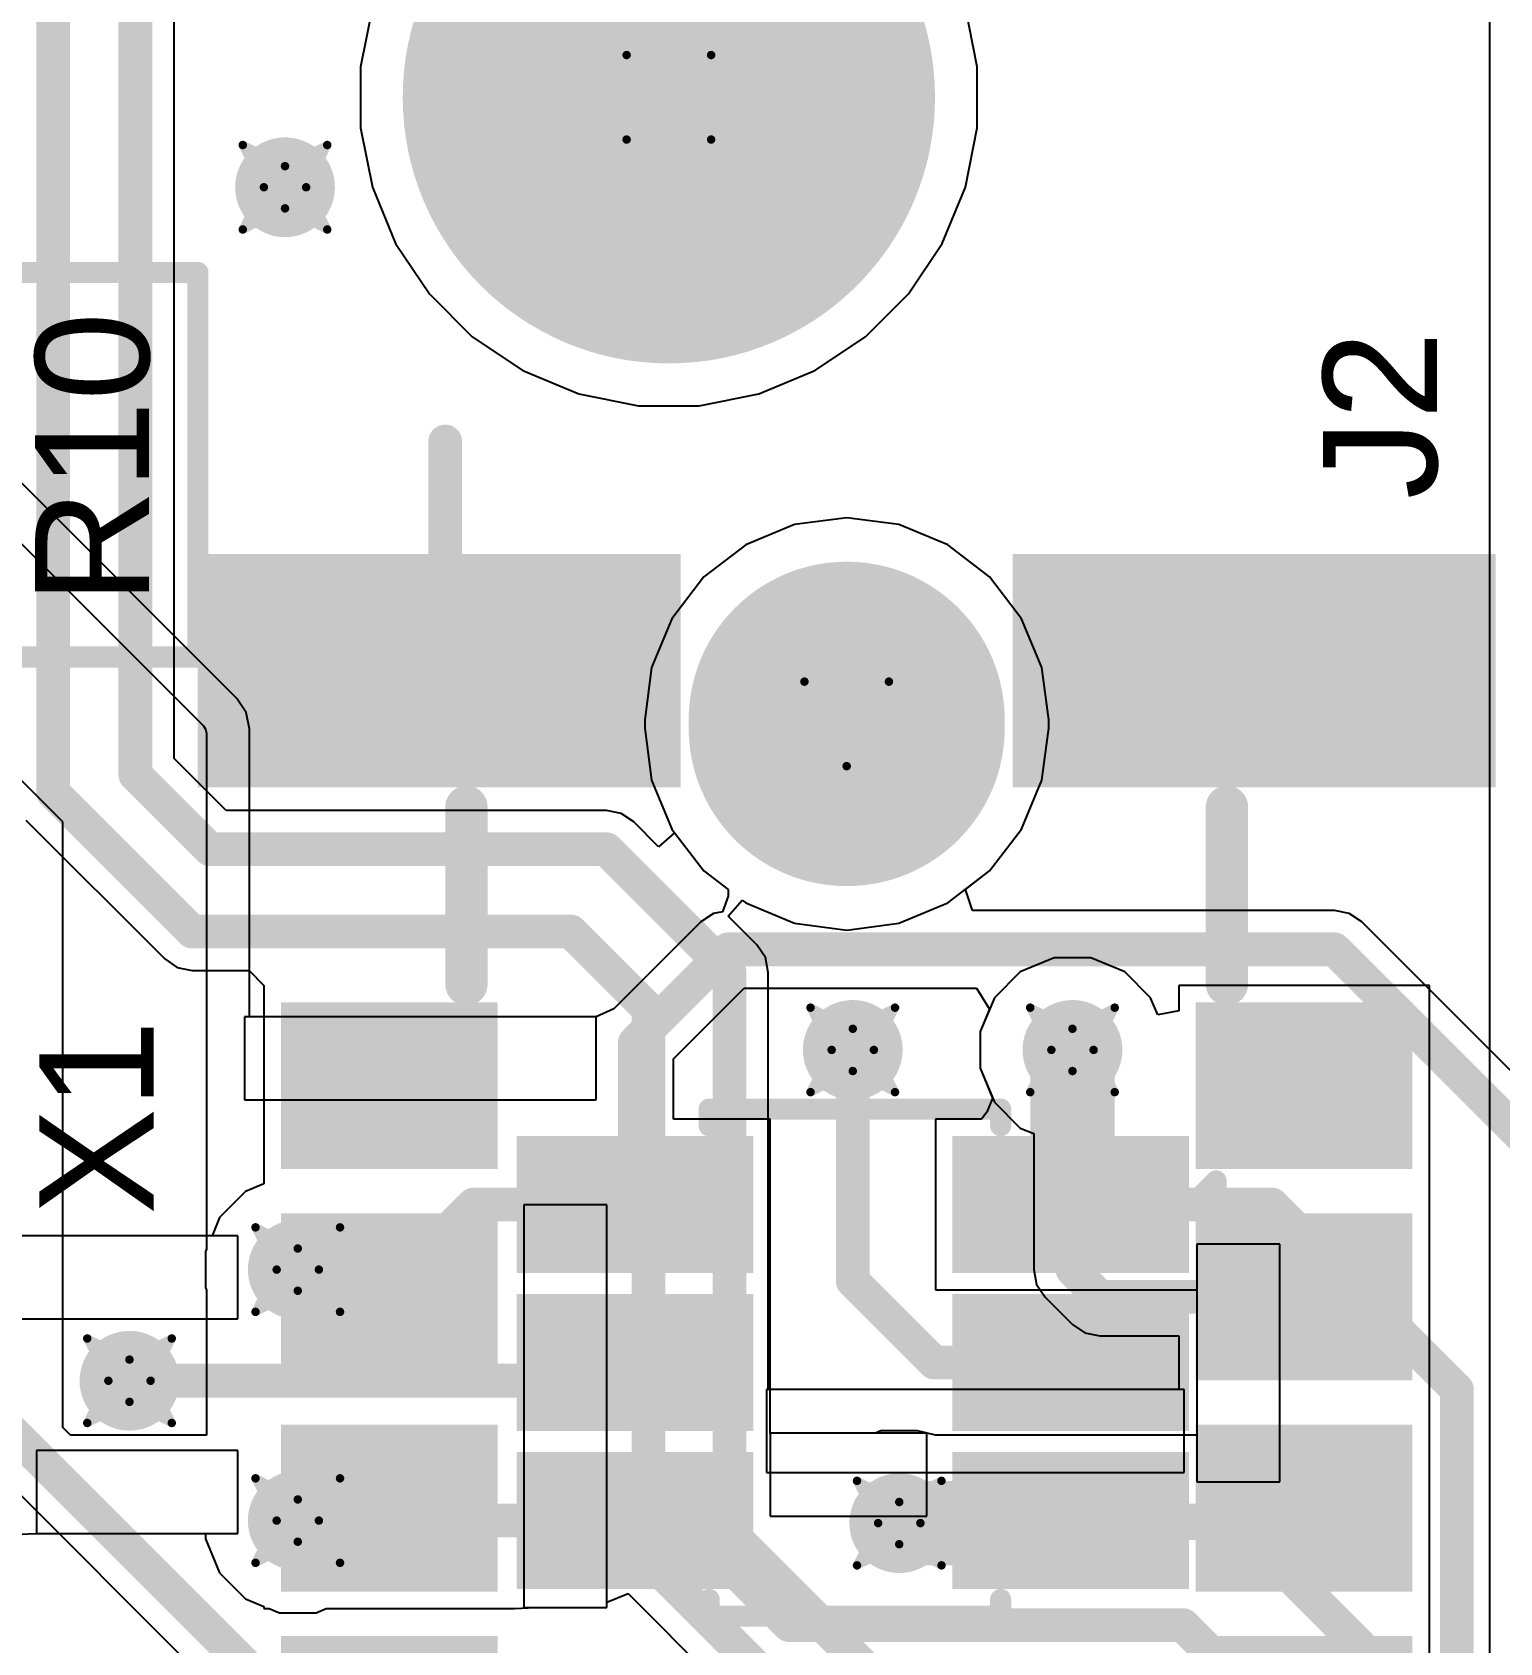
# Model space of a CAD drawing. Header units: inches. Extents: x -6 to 328, y -12 to 81.
# Drawn here: x 27.17 to 36, y 21.71 to 31.39 of the extents above; entities that cross this region are included whole.
import ezdxf

# ---------------------------------------------------------------- set-up
doc = ezdxf.new("R2010")
doc.units = ezdxf.units.IN
for name, color, linetype in [('Bottom Layer', 5, 'Continuous'), ('Bottom Overlay', 54, 'Continuous'), ('Bottom Paste', 16, 'Continuous'), ('Bottom Solder', 6, 'Continuous'), ('Drill Drawing', 1, 'Continuous'), ('Pad Holes', 156, 'Continuous'), ('Top Layer', 1, 'Continuous'), ('Top Overlay', 2, 'Continuous'), ('Top Paste', 8, 'Continuous'), ('Top Solder', 216, 'Continuous'), ('Via Holes', 16, 'Continuous')]:
    doc.layers.add(name, color=color, linetype=linetype)
doc.styles.add('Arial', font='', dxfattribs={"height": 0.2})
doc.styles.get('Arial').set_extended_font_data('Arial')

# ---------------------------------------------------------------- blocks, each defined once
blk = doc.blocks.new('M55_6013242R_44')
at = {"layer": 'Bottom Solder'}
h = blk.add_hatch(color=6, dxfattribs=at)
edge = h.paths.add_edge_path()
edge.add_arc((11.7, 0), 0.1016, 0, 360)
at = {"layer": 'Pad Holes'}
h = blk.add_hatch(color=7, dxfattribs=at)
edge = h.paths.add_edge_path()
edge.add_arc((11.675, 0), 0.95, 90, 270)
edge.add_line((11.675, -0.95), (11.725, -0.95))
edge.add_arc((11.725, 0), 0.95, 270, 450)
edge.add_line((11.725, 0.95), (11.675, 0.95))
at = {"layer": 'Top Layer'}
for points in [[(12.62, 1.1), (11.42, 1.1), (11.42, 3.8), (12.62, 3.8)], [(6.585, 3.3), (7.385, 3.3), (7.385, 2.2), (6.585, 2.2)], [(7.855, 3.3), (8.655, 3.3), (8.655, 2.2), (7.855, 2.2)], [(9.125, 3.3), (9.925, 3.3), (9.925, 2.2), (9.125, 2.2)], [(12.62, -3.8), (11.42, -3.8), (11.42, -1.1), (12.62, -1.1)], [(6.585, -2.2), (7.385, -2.2), (7.385, -3.3), (6.585, -3.3)], [(7.855, -2.2), (8.655, -2.2), (8.655, -3.3), (7.855, -3.3)], [(9.125, -2.2), (9.925, -2.2), (9.925, -3.3), (9.125, -3.3)]]:
    blk.add_hatch(color=1, dxfattribs=at).paths.add_polyline_path(points)
at = {"layer": 'Top Paste'}
for points in [[(12.62, 1.1), (11.42, 1.1), (11.42, 3.8), (12.62, 3.8)], [(6.585, 3.3), (7.385, 3.3), (7.385, 2.2), (6.585, 2.2)], [(7.855, 3.3), (8.655, 3.3), (8.655, 2.2), (7.855, 2.2)], [(9.125, 3.3), (9.925, 3.3), (9.925, 2.2), (9.125, 2.2)], [(12.62, -3.8), (11.42, -3.8), (11.42, -1.1), (12.62, -1.1)], [(6.585, -2.2), (7.385, -2.2), (7.385, -3.3), (6.585, -3.3)], [(7.855, -2.2), (8.655, -2.2), (8.655, -3.3), (7.855, -3.3)], [(9.125, -2.2), (9.925, -2.2), (9.925, -3.3), (9.125, -3.3)]]:
    blk.add_hatch(color=8, dxfattribs=at).paths.add_polyline_path(points)
at = {"layer": 'Top Solder'}
for points in [[(12.7216, 0.9984), (11.3184, 0.9984), (11.3184, 3.9016), (12.7216, 3.9016)], [(5.2134, 3.4016), (6.2166, 3.4016), (6.2166, 2.0984), (5.2134, 2.0984)], [(6.4834, 3.4016), (7.4866, 3.4016), (7.4866, 2.0984), (6.4834, 2.0984)], [(7.7534, 3.4016), (8.7566, 3.4016), (8.7566, 2.0984), (7.7534, 2.0984)], [(9.0234, 3.4016), (10.0266, 3.4016), (10.0266, 2.0984), (9.0234, 2.0984)], [(12.7216, -3.9016), (11.3184, -3.9016), (11.3184, -0.9984), (12.7216, -0.9984)], [(5.2134, -2.0984), (6.2166, -2.0984), (6.2166, -3.4016), (5.2134, -3.4016)], [(6.4834, -2.0984), (7.4866, -2.0984), (7.4866, -3.4016), (6.4834, -3.4016)], [(7.7534, -2.0984), (8.7566, -2.0984), (8.7566, -3.4016), (7.7534, -3.4016)], [(9.0234, -2.0984), (10.0266, -2.0984), (10.0266, -3.4016), (9.0234, -3.4016)]]:
    blk.add_hatch(color=216, dxfattribs=at).paths.add_polyline_path(points)
h = blk.add_hatch(color=216, dxfattribs=at)
edge = h.paths.add_edge_path()
edge.add_arc((11.7, 0), 0.1016, 0, 360)
at = {"layer": 'Top Overlay', "const_width": 0.254}
for points in [[(10.1346, 2.286), (11.2014, 2.286)], [(10.1346, -2.286), (11.2014, -2.286)]]:
    blk.add_lwpolyline(points, dxfattribs=at)
at = {"layer": 'Top Overlay', "const_width": 0.127}
for points in [[(10.0711, 2.286, 1), (10.1981, 2.286, 1)], [(11.1379, 2.286, 1), (11.2649, 2.286, 1)], [(10.0711, -2.286, 1), (10.1981, -2.286, 1)], [(11.1379, -2.286, 1), (11.2649, -2.286, 1)]]:
    blk.add_lwpolyline(points, format="xyb", close=True, dxfattribs=at)
blk = doc.blocks.new('SOT_23_6_B_46')
at = {"layer": 'Bottom Layer'}
for points in [[(-1.92, 1.26), (-0.7, 1.26), (-0.7, 0.64), (-1.92, 0.64)], [(0.7, 1.26), (1.92, 1.26), (1.92, 0.64), (0.7, 0.64)], [(-1.92, 0.31), (-0.7, 0.31), (-0.7, -0.31), (-1.92, -0.31)], [(0.7, 0.31), (1.92, 0.31), (1.92, -0.31), (0.7, -0.31)], [(-1.92, -0.64), (-0.7, -0.64), (-0.7, -1.26), (-1.92, -1.26)], [(0.7, -0.64), (1.92, -0.64), (1.92, -1.26), (0.7, -1.26)]]:
    blk.add_hatch(color=5, dxfattribs=at).paths.add_polyline_path(points)
at = {"layer": 'Bottom Paste'}
for points in [[(-1.92, 1.26), (-0.7, 1.26), (-0.7, 0.64), (-1.92, 0.64)], [(0.7, 1.26), (1.92, 1.26), (1.92, 0.64), (0.7, 0.64)], [(-1.92, 0.31), (-0.7, 0.31), (-0.7, -0.31), (-1.92, -0.31)], [(0.7, 0.31), (1.92, 0.31), (1.92, -0.31), (0.7, -0.31)], [(-1.92, -0.64), (-0.7, -0.64), (-0.7, -1.26), (-1.92, -1.26)], [(0.7, -0.64), (1.92, -0.64), (1.92, -1.26), (0.7, -1.26)]]:
    blk.add_hatch(color=16, dxfattribs=at).paths.add_polyline_path(points)
at = {"layer": 'Bottom Solder'}
for points in [[(-2.0216, 1.3616), (-0.5984, 1.3616), (-0.5984, 0.5384), (-2.0216, 0.5384)], [(0.5984, 1.3616), (2.0216, 1.3616), (2.0216, 0.5384), (0.5984, 0.5384)], [(-2.0216, 0.4116), (-0.5984, 0.4116), (-0.5984, -0.4116), (-2.0216, -0.4116)], [(0.5984, 0.4116), (2.0216, 0.4116), (2.0216, -0.4116), (0.5984, -0.4116)], [(-2.0216, -0.5384), (-0.5984, -0.5384), (-0.5984, -1.3616), (-2.0216, -1.3616)], [(0.5984, -0.5384), (2.0216, -0.5384), (2.0216, -1.3616), (0.5984, -1.3616)]]:
    blk.add_hatch(color=6, dxfattribs=at).paths.add_polyline_path(points)
at = {"layer": 'Bottom Overlay', "const_width": 0.127}
for points in [[(0.8636, 1.524), (-0.889, 1.524)], [(-0.889, 1.524), (-0.889, 1.424)], [(0.8636, 1.524), (0.8636, 1.424)], [(-2.0574, -0.9652), (-2.1844, -0.8382)], [(-2.1844, -0.8382), (-2.1844, -1.0922)], [(-2.0574, -0.9652), (-2.1844, -1.0922)], [(-0.889, -1.424), (-0.889, -1.524)], [(0.8636, -1.424), (0.8636, -1.524)], [(0.8636, -1.524), (-0.889, -1.524)]]:
    blk.add_lwpolyline(points, dxfattribs=at)
at = {"layer": 'Bottom Overlay', "const_width": 0.0635}
for points in [[(-0.9207, 1.524, 1), (-0.8572, 1.524, 1)], [(-0.9207, 1.524, 1), (-0.8572, 1.524, 1)], [(0.8318, 1.524, 1), (0.8953, 1.524, 1)], [(0.8318, 1.524, 1), (0.8953, 1.524, 1)], [(-0.9207, 1.424, 1), (-0.8572, 1.424, 1)], [(0.8318, 1.424, 1), (0.8953, 1.424, 1)], [(-2.2161, -0.8382, 1), (-2.1526, -0.8382, 1)], [(-2.2161, -0.8382, 1), (-2.1526, -0.8382, 1)], [(-2.0892, -0.9652, 1), (-2.0257, -0.9652, 1)], [(-2.0892, -0.9652, 1), (-2.0257, -0.9652, 1)], [(-2.2161, -1.0922, 1), (-2.1526, -1.0922, 1)], [(-2.2161, -1.0922, 1), (-2.1526, -1.0922, 1)], [(-0.9207, -1.424, 1), (-0.8572, -1.424, 1)], [(0.8318, -1.424, 1), (0.8953, -1.424, 1)], [(-0.9207, -1.524, 1), (-0.8572, -1.524, 1)], [(-0.9207, -1.524, 1), (-0.8572, -1.524, 1)], [(0.8318, -1.524, 1), (0.8953, -1.524, 1)], [(0.8318, -1.524, 1), (0.8953, -1.524, 1)]]:
    blk.add_lwpolyline(points, format="xyb", close=True, dxfattribs=at)

msp = doc.modelspace()

# ---------------------------------------------------------------- hatches: boundary and pattern name
at = {"layer": 'Bottom Layer'}
h = msp.add_hatch(color=5, dxfattribs=at)
edge = h.paths.add_edge_path()
edge.add_arc((28.6923, 30.4592), 0.3, 0, 360)
h = msp.add_hatch(color=5, dxfattribs=at)
edge = h.paths.add_edge_path()
edge.add_arc((32.1056, 25.273), 0.3, 0, 360)
h = msp.add_hatch(color=5, dxfattribs=at)
edge = h.paths.add_edge_path()
edge.add_arc((33.4264, 25.273), 0.3, 0, 360)
h = msp.add_hatch(color=5, dxfattribs=at)
edge = h.paths.add_edge_path()
edge.add_arc((28.769, 23.9522), 0.3, 0, 360)
h = msp.add_hatch(color=5, dxfattribs=at)
edge = h.paths.add_edge_path()
edge.add_arc((27.7572, 23.2842), 0.3, 0, 360)
h = msp.add_hatch(color=5, dxfattribs=at)
edge = h.paths.add_edge_path()
edge.add_arc((28.769, 22.4434), 0.3, 0, 360)
h = msp.add_hatch(color=5, dxfattribs=at)
edge = h.paths.add_edge_path()
edge.add_arc((32.385, 22.4282), 0.3, 0, 360)
at = {"layer": 'Bottom Solder'}
h = msp.add_hatch(color=6, dxfattribs=at)
edge = h.paths.add_edge_path()
edge.add_arc((31, 31), 0.1016, 0, 360)
at = {"layer": 'Pad Holes'}
h = msp.add_hatch(color=7, dxfattribs=at)
edge = h.paths.add_edge_path()
edge.add_arc((31, 31), 1.6, 0, 360)
at = {"layer": 'Top Layer'}
h = msp.add_hatch(color=1, dxfattribs=at)
edge = h.paths.add_edge_path()
edge.add_arc((28.6923, 30.4592), 0.3, 0, 360)
h = msp.add_hatch(color=1, dxfattribs=at)
edge = h.paths.add_edge_path()
edge.add_arc((32.1056, 25.273), 0.3, 0, 360)
h = msp.add_hatch(color=1, dxfattribs=at)
edge = h.paths.add_edge_path()
edge.add_arc((33.4264, 25.273), 0.3, 0, 360)
h = msp.add_hatch(color=1, dxfattribs=at)
edge = h.paths.add_edge_path()
edge.add_arc((28.769, 23.9522), 0.3, 0, 360)
h = msp.add_hatch(color=1, dxfattribs=at)
edge = h.paths.add_edge_path()
edge.add_arc((27.7572, 23.2842), 0.3, 0, 360)
h = msp.add_hatch(color=1, dxfattribs=at)
edge = h.paths.add_edge_path()
edge.add_arc((28.769, 22.4434), 0.3, 0, 360)
h = msp.add_hatch(color=1, dxfattribs=at)
edge = h.paths.add_edge_path()
edge.add_arc((32.385, 22.4282), 0.3, 0, 360)
at = {"layer": 'Top Solder'}
h = msp.add_hatch(color=216, dxfattribs=at)
edge = h.paths.add_edge_path()
edge.add_arc((31, 31), 0.1016, 0, 360)
at = {"layer": 'Via Holes'}
h = msp.add_hatch(color=7, dxfattribs=at)
edge = h.paths.add_edge_path()
edge.add_arc((28.6923, 30.4592), 0.15, 0, 360)
h = msp.add_hatch(color=7, dxfattribs=at)
edge = h.paths.add_edge_path()
edge.add_arc((32.1056, 25.273), 0.15, 0, 360)
h = msp.add_hatch(color=7, dxfattribs=at)
edge = h.paths.add_edge_path()
edge.add_arc((33.4264, 25.273), 0.15, 0, 360)
h = msp.add_hatch(color=7, dxfattribs=at)
edge = h.paths.add_edge_path()
edge.add_arc((28.769, 23.9522), 0.15, 0, 360)
h = msp.add_hatch(color=7, dxfattribs=at)
edge = h.paths.add_edge_path()
edge.add_arc((27.7572, 23.2842), 0.15, 0, 360)
h = msp.add_hatch(color=7, dxfattribs=at)
edge = h.paths.add_edge_path()
edge.add_arc((28.769, 22.4434), 0.15, 0, 360)
h = msp.add_hatch(color=7, dxfattribs=at)
edge = h.paths.add_edge_path()
edge.add_arc((32.385, 22.4282), 0.15, 0, 360)

# ---------------------------------------------------------------- linework, layer by layer
at = {"layer": 'Bottom Layer'}
for p, q in [((27.3558, 26.6446), (22.363, 31.6374)), ((29.2172, 31.5408), (29.146, 31.1826)), ((32.854, 31.1826), (32.7828, 31.5408)), ((28.4025, 27.3865), (24.425, 31.3641)), ((24.2418, 31.181), (28.2014, 27.2214)), ((29.146, 31.1826), (29.146, 30.8174)), ((32.854, 30.8174), (32.854, 31.1826)), ((29.146, 30.8174), (29.2172, 30.4592)), ((32.7828, 30.4592), (32.854, 30.8174)), ((29.2172, 30.4592), (29.357, 30.1218)), ((32.643, 30.1218), (32.7828, 30.4592)), ((29.357, 30.1218), (29.5599, 29.8181)), ((32.4401, 29.8181), (32.643, 30.1218)), ((29.5599, 29.8181), (29.8181, 29.5599)), ((32.1819, 29.5599), (32.4401, 29.8181)), ((29.8181, 29.5599), (30.1218, 29.357)), ((31.8782, 29.357), (32.1819, 29.5599)), ((30.1218, 29.357), (30.4592, 29.2172)), ((31.5408, 29.2172), (31.8782, 29.357)), ((30.4592, 29.2172), (30.8174, 29.146)), ((30.8174, 29.146), (31.1826, 29.146)), ((31.1826, 29.146), (31.5408, 29.2172)), ((32.069, 28.4724), (31.7547, 28.431)), ((32.3833, 28.431), (32.069, 28.4724)), ((31.7547, 28.431), (31.4618, 28.3097)), ((32.6762, 28.3097), (32.3833, 28.431)), ((31.4618, 28.3097), (31.2103, 28.1167)), ((32.9277, 28.1167), (32.6762, 28.3097)), ((31.2103, 28.1167), (31.0173, 27.8652)), ((33.1207, 27.8652), (32.9277, 28.1167)), ((31.0173, 27.8652), (30.896, 27.5723)), ((33.242, 27.5723), (33.1207, 27.8652)), ((30.896, 27.5723), (30.8546, 27.258)), ((33.2834, 27.258), (33.242, 27.5723)), ((28.4587, 27.3025), (28.4025, 27.3865)), ((28.2014, 27.2214), (28.2147, 27.2015)), ((28.4784, 27.2034), (28.4587, 27.3025)), ((30.8546, 27.258), (30.8546, 27.208)), ((30.8546, 27.208), (30.896, 26.8937)), ((33.242, 26.8937), (33.2834, 27.208)), ((33.2834, 27.208), (33.2834, 27.258)), ((28.2147, 27.2015), (28.2194, 27.1779)), ((28.2194, 27.1779), (28.2194, 24.073)), ((28.4784, 25.4724), (28.4784, 27.2034)), ((30.896, 26.8937), (31.0173, 26.6008)), ((33.1207, 26.6008), (33.242, 26.8937)), ((27.3558, 23.0034), (27.3558, 26.6446)), ((31.0173, 26.6008), (31.2103, 26.3493)), ((32.9277, 26.3493), (33.1207, 26.6008)), ((31.2103, 26.3493), (31.356, 26.2375)), ((32.7825, 26.2379), (32.9277, 26.3493)), ((31.3563, 26.197), (31.3216, 26.1038)), ((31.356, 26.2375), (31.3563, 26.197)), ((32.8256, 26.1109), (32.7825, 26.2379)), ((31.2677, 26.0931), (31.1921, 26.0426)), ((31.3216, 26.1038), (31.2677, 26.0931)), ((35.0014, 26.1109), (32.8256, 26.1109)), ((35.0906, 26.0931), (35.0014, 26.1109)), ((35.1662, 26.0426), (35.0906, 26.0931)), ((31.1921, 26.0426), (30.6697, 25.5202)), ((36.264, 24.9447), (35.1662, 26.0426)), ((31.0287, 25.2199), (31.4534, 25.6447)), ((31.4534, 25.6447), (32.8487, 25.6447)), ((32.8487, 25.6447), (32.9281, 25.5177)), ((30.5625, 25.4724), (28.4482, 25.4724)), ((28.4482, 25.4724), (28.4482, 24.9734)), ((30.5625, 25.4724), (28.4784, 25.4724)), ((30.6697, 25.5202), (30.5625, 25.4724)), ((30.5625, 24.9734), (30.5625, 25.4724)), ((32.9281, 25.5177), (32.8724, 25.3832)), ((32.8724, 25.3832), (32.8724, 25.1628)), ((31.0287, 24.8566), (31.0287, 25.2199)), ((32.8724, 25.1628), (32.9466, 24.9836)), ((32.9466, 24.9836), (32.9107, 24.8978)), ((28.4482, 24.9734), (30.5625, 24.9734)), ((32.9107, 24.8978), (32.8797, 24.8566)), ((31.6088, 24.8566), (31.0287, 24.8566)), ((31.6088, 23.8302), (31.6088, 24.8566)), ((32.8797, 24.8566), (32.6024, 24.8566)), ((32.6024, 24.8566), (32.6024, 23.8302)), ((28.2194, 24.073), (28.215, 24.0624)), ((28.215, 24.0624), (28.215, 23.842)), ((34.1756, 24.1045), (34.1743, 24.1058)), ((34.1743, 24.1058), (34.1743, 22.6765)), ((34.6733, 24.1045), (34.1756, 24.1045)), ((34.6733, 22.6765), (34.6733, 24.1045)), ((28.215, 23.842), (28.2194, 23.8314)), ((28.2194, 23.8314), (28.2194, 22.9566)), ((31.6088, 22.9686), (31.6088, 23.8302)), ((32.6024, 23.8302), (34.1743, 23.8302)), ((34.1743, 23.8302), (34.1743, 22.9566)), ((27.4026, 22.9566), (27.3558, 23.0034)), ((28.2194, 22.9566), (27.4026, 22.9566)), ((32.5509, 22.9686), (31.6088, 22.9686)), ((31.6088, 22.9686), (31.6088, 22.4696)), ((32.242, 22.9686), (31.6088, 22.9686)), ((32.2748, 22.9822), (32.242, 22.9686)), ((32.4952, 22.9822), (32.2748, 22.9822)), ((32.6024, 22.9566), (32.4952, 22.9822)), ((32.5509, 22.4696), (32.5509, 22.9686)), ((34.1743, 22.9566), (32.6024, 22.9566)), ((32.6024, 22.9566), (32.6024, 22.9566)), ((26.8453, 22.8547), (28.4688, 21.2311)), ((34.1743, 22.6765), (34.6733, 22.6765)), ((31.6088, 22.4696), (32.5509, 22.4696))]:
    msp.add_line(p, q, dxfattribs=at)
for points, const_width in [([(30.7956, 25.3165), (31.3569, 25.8778)], 0.2032), ([(31.3569, 25.8778), (35.0014, 25.8778)], 0.2032), ([(35.0014, 25.8778), (36.1696, 24.7096)], 0.2032), ([(33.4264, 24.3542), (33.4264, 25.273)], 0.508), ([(30.7956, 24.3434), (30.7956, 25.3165)], 0.2032), ([(32.1056, 23.8837), (32.1056, 25.273)], 0.2032), ([(29.4352, 23.9522), (29.8264, 24.3434)], 0.2032), ([(29.8264, 24.3434), (30.7956, 24.3434)], 0.2032), ([(33.4156, 24.3434), (33.4264, 24.3542)], 0.2032), ([(33.4156, 24.3434), (34.6252, 24.3434)], 0.2032), ([(34.6252, 24.3434), (35.7377, 23.2309)], 0.2032), ([(28.769, 23.9522), (29.4352, 23.9522)], 0.2032), ([(32.1056, 23.8837), (32.5959, 23.3934)], 0.2032), ([(30.6864, 23.2842), (30.7956, 23.3934)], 0.2032), ([(32.5959, 23.3934), (33.4156, 23.3934)], 0.2032), ([(27.7572, 23.2842), (30.6864, 23.2842)], 0.2032), ([(35.7377, -0.7797), (35.7377, 23.2309)], 0.2032), ([(27.0101, 23.0195), (28.6337, 21.3959)], 0.2032), ([(32.385, 22.4282), (33.4004, 22.4282)], 0.508), ([(28.769, 22.4434), (31.0956, 22.4434)], 0.2032), ([(31.0956, 22.4434), (31.7238, 21.8152)], 0.2032), ([(33.4004, 22.4282), (33.4156, 22.4434)], 0.2032), ([(33.4156, 22.4434), (34.4018, 22.4434)], 0.2032), ([(34.4018, 22.4434), (35.306, 21.5392)], 0.2032), ([(31.7238, 21.8152), (34.0902, 21.8152)], 0.2032), ([(34.0902, 21.8152), (34.8742, 21.0312)], 0.2032)]:
    msp.add_lwpolyline(points, dxfattribs=dict(at, const_width=const_width))
for points, const_width in [([(31.3061, 25.8778, 1), (31.4077, 25.8778, 1)], 0.1016), ([(31.3061, 25.8778, 1), (31.4077, 25.8778, 1)], 0.1016), ([(34.9506, 25.8778, 1), (35.0522, 25.8778, 1)], 0.1016), ([(34.9506, 25.8778, 1), (35.0522, 25.8778, 1)], 0.1016), ([(33.2994, 25.273, 1), (33.5534, 25.273, 1)], 0.254), ([(30.7448, 25.3165, 1), (30.8464, 25.3165, 1)], 0.1016), ([(30.7448, 25.3165, 1), (30.8464, 25.3165, 1)], 0.1016), ([(32.0548, 25.273, 1), (32.1564, 25.273, 1)], 0.1016), ([(33.2994, 24.3542, 1), (33.5534, 24.3542, 1)], 0.254), ([(29.7756, 24.3434, 1), (29.8772, 24.3434, 1)], 0.1016), ([(29.7756, 24.3434, 1), (29.8772, 24.3434, 1)], 0.1016), ([(30.7448, 24.3434, 1), (30.8464, 24.3434, 1)], 0.1016), ([(30.7448, 24.3434, 1), (30.8464, 24.3434, 1)], 0.1016), ([(33.3648, 24.3434, 1), (33.4664, 24.3434, 1)], 0.1016), ([(33.3648, 24.3434, 1), (33.4664, 24.3434, 1)], 0.1016), ([(33.3756, 24.3542, 1), (33.4772, 24.3542, 1)], 0.1016), ([(34.5744, 24.3434, 1), (34.676, 24.3434, 1)], 0.1016), ([(34.5744, 24.3434, 1), (34.676, 24.3434, 1)], 0.1016), ([(28.7182, 23.9522, 1), (28.8198, 23.9522, 1)], 0.1016), ([(29.3844, 23.9522, 1), (29.486, 23.9522, 1)], 0.1016), ([(29.3844, 23.9522, 1), (29.486, 23.9522, 1)], 0.1016), ([(32.0548, 23.8837, 1), (32.1564, 23.8837, 1)], 0.1016), ([(32.0548, 23.8837, 1), (32.1564, 23.8837, 1)], 0.1016), ([(30.7448, 23.3934, 1), (30.8464, 23.3934, 1)], 0.1016), ([(32.5451, 23.3934, 1), (32.6467, 23.3934, 1)], 0.1016), ([(32.5451, 23.3934, 1), (32.6467, 23.3934, 1)], 0.1016), ([(33.3648, 23.3934, 1), (33.4664, 23.3934, 1)], 0.1016), ([(27.7064, 23.2842, 1), (27.808, 23.2842, 1)], 0.1016), ([(30.6356, 23.2842, 1), (30.7372, 23.2842, 1)], 0.1016), ([(30.6356, 23.2842, 1), (30.7372, 23.2842, 1)], 0.1016), ([(35.6869, 23.2309, 1), (35.7885, 23.2309, 1)], 0.1016), ([(35.6869, 23.2309, 1), (35.7885, 23.2309, 1)], 0.1016), ([(32.258, 22.4282, 1), (32.512, 22.4282, 1)], 0.254), ([(33.2734, 22.4282, 1), (33.5274, 22.4282, 1)], 0.254), ([(28.7182, 22.4434, 1), (28.8198, 22.4434, 1)], 0.1016), ([(31.0448, 22.4434, 1), (31.1464, 22.4434, 1)], 0.1016), ([(31.0448, 22.4434, 1), (31.1464, 22.4434, 1)], 0.1016), ([(33.3496, 22.4282, 1), (33.4512, 22.4282, 1)], 0.1016), ([(33.3648, 22.4434, 1), (33.4664, 22.4434, 1)], 0.1016), ([(33.3648, 22.4434, 1), (33.4664, 22.4434, 1)], 0.1016), ([(34.351, 22.4434, 1), (34.4526, 22.4434, 1)], 0.1016), ([(34.351, 22.4434, 1), (34.4526, 22.4434, 1)], 0.1016), ([(31.673, 21.8152, 1), (31.7746, 21.8152, 1)], 0.1016), ([(31.673, 21.8152, 1), (31.7746, 21.8152, 1)], 0.1016), ([(34.0394, 21.8152, 1), (34.141, 21.8152, 1)], 0.1016), ([(34.0394, 21.8152, 1), (34.141, 21.8152, 1)], 0.1016)]:
    msp.add_lwpolyline(points, format="xyb", close=True, dxfattribs=dict(at, const_width=const_width))
at = {"layer": 'Drill Drawing', "const_width": 0.0508}
for points in [[(30.746, 31.254), (31.254, 31.254)], [(30.746, 30.746), (30.746, 31.254)], [(31.254, 30.746), (31.254, 31.254)], [(28.4383, 30.7132), (28.6923, 30.5862)], [(28.4383, 30.7132), (28.5653, 30.4592)], [(28.6923, 30.5862), (28.9463, 30.7132)], [(28.8193, 30.4592), (28.9463, 30.7132)], [(30.746, 30.746), (31.254, 30.746)], [(28.4383, 30.2052), (28.5653, 30.4592)], [(28.8193, 30.4592), (28.9463, 30.2052)], [(28.4383, 30.2052), (28.6923, 30.3322)], [(28.6923, 30.3322), (28.9463, 30.2052)], [(31.815, 27.487), (32.323, 27.487)], [(31.815, 27.487), (32.069, 26.979)], [(32.069, 26.979), (32.323, 27.487)], [(31.8516, 25.527), (32.1056, 25.4)], [(31.8516, 25.527), (31.9786, 25.273)], [(32.1056, 25.4), (32.3596, 25.527)], [(32.2326, 25.273), (32.3596, 25.527)], [(33.1724, 25.527), (33.4264, 25.4)], [(33.1724, 25.527), (33.2994, 25.273)], [(33.4264, 25.4), (33.6804, 25.527)], [(33.5534, 25.273), (33.6804, 25.527)], [(31.8516, 25.019), (31.9786, 25.273)], [(32.2326, 25.273), (32.3596, 25.019)], [(33.1724, 25.019), (33.2994, 25.273)], [(33.5534, 25.273), (33.6804, 25.019)], [(31.8516, 25.019), (32.1056, 25.146)], [(32.1056, 25.146), (32.3596, 25.019)], [(33.1724, 25.019), (33.4264, 25.146)], [(33.4264, 25.146), (33.6804, 25.019)], [(28.515, 24.2062), (28.769, 24.0792)], [(28.515, 24.2062), (28.642, 23.9522)], [(28.769, 24.0792), (29.023, 24.2062)], [(28.896, 23.9522), (29.023, 24.2062)], [(28.515, 23.6982), (28.642, 23.9522)], [(28.896, 23.9522), (29.023, 23.6982)], [(28.515, 23.6982), (28.769, 23.8252)], [(28.769, 23.8252), (29.023, 23.6982)], [(27.5032, 23.5382), (27.7572, 23.4112)], [(27.5032, 23.5382), (27.6302, 23.2842)], [(27.7572, 23.4112), (28.0112, 23.5382)], [(27.8842, 23.2842), (28.0112, 23.5382)], [(27.5032, 23.0302), (27.6302, 23.2842)], [(27.8842, 23.2842), (28.0112, 23.0302)], [(27.5032, 23.0302), (27.7572, 23.1572)], [(27.7572, 23.1572), (28.0112, 23.0302)], [(28.515, 22.6974), (28.769, 22.5704)], [(28.515, 22.6974), (28.642, 22.4434)], [(28.769, 22.5704), (29.023, 22.6974)], [(28.896, 22.4434), (29.023, 22.6974)], [(32.131, 22.6822), (32.385, 22.5552)], [(32.131, 22.6822), (32.258, 22.4282)], [(32.385, 22.5552), (32.639, 22.6822)], [(32.512, 22.4282), (32.639, 22.6822)], [(28.515, 22.1894), (28.642, 22.4434)], [(28.896, 22.4434), (29.023, 22.1894)], [(32.131, 22.1742), (32.258, 22.4282)], [(32.512, 22.4282), (32.639, 22.1742)], [(28.515, 22.1894), (28.769, 22.3164)], [(28.769, 22.3164), (29.023, 22.1894)], [(32.131, 22.1742), (32.385, 22.3012)], [(32.385, 22.3012), (32.639, 22.1742)]]:
    msp.add_lwpolyline(points, dxfattribs=at)
at = {"layer": 'Drill Drawing', "const_width": 0.0254}
for points in [[(30.7333, 31.254, 1), (30.7587, 31.254, 1)], [(30.7333, 31.254, 1), (30.7587, 31.254, 1)], [(31.2413, 31.254, 1), (31.2667, 31.254, 1)], [(31.2413, 31.254, 1), (31.2667, 31.254, 1)], [(28.4256, 30.7132, 1), (28.451, 30.7132, 1)], [(28.4256, 30.7132, 1), (28.451, 30.7132, 1)], [(28.9336, 30.7132, 1), (28.959, 30.7132, 1)], [(28.9336, 30.7132, 1), (28.959, 30.7132, 1)], [(30.7333, 30.746, 1), (30.7587, 30.746, 1)], [(30.7333, 30.746, 1), (30.7587, 30.746, 1)], [(31.2413, 30.746, 1), (31.2667, 30.746, 1)], [(31.2413, 30.746, 1), (31.2667, 30.746, 1)], [(28.6796, 30.5862, 1), (28.705, 30.5862, 1)], [(28.6796, 30.5862, 1), (28.705, 30.5862, 1)], [(28.5526, 30.4592, 1), (28.578, 30.4592, 1)], [(28.5526, 30.4592, 1), (28.578, 30.4592, 1)], [(28.8066, 30.4592, 1), (28.832, 30.4592, 1)], [(28.8066, 30.4592, 1), (28.832, 30.4592, 1)], [(28.6796, 30.3322, 1), (28.705, 30.3322, 1)], [(28.6796, 30.3322, 1), (28.705, 30.3322, 1)], [(28.4256, 30.2052, 1), (28.451, 30.2052, 1)], [(28.4256, 30.2052, 1), (28.451, 30.2052, 1)], [(28.9336, 30.2052, 1), (28.959, 30.2052, 1)], [(28.9336, 30.2052, 1), (28.959, 30.2052, 1)], [(31.8023, 27.487, 1), (31.8277, 27.487, 1)], [(31.8023, 27.487, 1), (31.8277, 27.487, 1)], [(32.3103, 27.487, 1), (32.3357, 27.487, 1)], [(32.3103, 27.487, 1), (32.3357, 27.487, 1)], [(32.0563, 26.979, 1), (32.0817, 26.979, 1)], [(32.0563, 26.979, 1), (32.0817, 26.979, 1)], [(31.8389, 25.527, 1), (31.8643, 25.527, 1)], [(31.8389, 25.527, 1), (31.8643, 25.527, 1)], [(32.3469, 25.527, 1), (32.3723, 25.527, 1)], [(32.3469, 25.527, 1), (32.3723, 25.527, 1)], [(33.1597, 25.527, 1), (33.1851, 25.527, 1)], [(33.1597, 25.527, 1), (33.1851, 25.527, 1)], [(33.6677, 25.527, 1), (33.6931, 25.527, 1)], [(33.6677, 25.527, 1), (33.6931, 25.527, 1)], [(32.0929, 25.4, 1), (32.1183, 25.4, 1)], [(32.0929, 25.4, 1), (32.1183, 25.4, 1)], [(33.4137, 25.4, 1), (33.4391, 25.4, 1)], [(33.4137, 25.4, 1), (33.4391, 25.4, 1)], [(31.9659, 25.273, 1), (31.9913, 25.273, 1)], [(31.9659, 25.273, 1), (31.9913, 25.273, 1)], [(32.2199, 25.273, 1), (32.2453, 25.273, 1)], [(32.2199, 25.273, 1), (32.2453, 25.273, 1)], [(33.2867, 25.273, 1), (33.3121, 25.273, 1)], [(33.2867, 25.273, 1), (33.3121, 25.273, 1)], [(33.5407, 25.273, 1), (33.5661, 25.273, 1)], [(33.5407, 25.273, 1), (33.5661, 25.273, 1)], [(32.0929, 25.146, 1), (32.1183, 25.146, 1)], [(32.0929, 25.146, 1), (32.1183, 25.146, 1)], [(33.4137, 25.146, 1), (33.4391, 25.146, 1)], [(33.4137, 25.146, 1), (33.4391, 25.146, 1)], [(31.8389, 25.019, 1), (31.8643, 25.019, 1)], [(31.8389, 25.019, 1), (31.8643, 25.019, 1)], [(32.3469, 25.019, 1), (32.3723, 25.019, 1)], [(32.3469, 25.019, 1), (32.3723, 25.019, 1)], [(33.1597, 25.019, 1), (33.1851, 25.019, 1)], [(33.1597, 25.019, 1), (33.1851, 25.019, 1)], [(33.6677, 25.019, 1), (33.6931, 25.019, 1)], [(33.6677, 25.019, 1), (33.6931, 25.019, 1)], [(28.5023, 24.2062, 1), (28.5277, 24.2062, 1)], [(28.5023, 24.2062, 1), (28.5277, 24.2062, 1)], [(29.0103, 24.2062, 1), (29.0357, 24.2062, 1)], [(29.0103, 24.2062, 1), (29.0357, 24.2062, 1)], [(28.7563, 24.0792, 1), (28.7817, 24.0792, 1)], [(28.7563, 24.0792, 1), (28.7817, 24.0792, 1)], [(28.6293, 23.9522, 1), (28.6547, 23.9522, 1)], [(28.6293, 23.9522, 1), (28.6547, 23.9522, 1)], [(28.8833, 23.9522, 1), (28.9087, 23.9522, 1)], [(28.8833, 23.9522, 1), (28.9087, 23.9522, 1)], [(28.7563, 23.8252, 1), (28.7817, 23.8252, 1)], [(28.7563, 23.8252, 1), (28.7817, 23.8252, 1)], [(28.5023, 23.6982, 1), (28.5277, 23.6982, 1)], [(28.5023, 23.6982, 1), (28.5277, 23.6982, 1)], [(29.0103, 23.6982, 1), (29.0357, 23.6982, 1)], [(29.0103, 23.6982, 1), (29.0357, 23.6982, 1)], [(27.4905, 23.5382, 1), (27.5159, 23.5382, 1)], [(27.4905, 23.5382, 1), (27.5159, 23.5382, 1)], [(27.9985, 23.5382, 1), (28.0239, 23.5382, 1)], [(27.9985, 23.5382, 1), (28.0239, 23.5382, 1)], [(27.7445, 23.4112, 1), (27.7699, 23.4112, 1)], [(27.7445, 23.4112, 1), (27.7699, 23.4112, 1)], [(27.6175, 23.2842, 1), (27.6429, 23.2842, 1)], [(27.6175, 23.2842, 1), (27.6429, 23.2842, 1)], [(27.8715, 23.2842, 1), (27.8969, 23.2842, 1)], [(27.8715, 23.2842, 1), (27.8969, 23.2842, 1)], [(27.7445, 23.1572, 1), (27.7699, 23.1572, 1)], [(27.7445, 23.1572, 1), (27.7699, 23.1572, 1)], [(27.4905, 23.0302, 1), (27.5159, 23.0302, 1)], [(27.4905, 23.0302, 1), (27.5159, 23.0302, 1)], [(27.9985, 23.0302, 1), (28.0239, 23.0302, 1)], [(27.9985, 23.0302, 1), (28.0239, 23.0302, 1)], [(28.5023, 22.6974, 1), (28.5277, 22.6974, 1)], [(28.5023, 22.6974, 1), (28.5277, 22.6974, 1)], [(29.0103, 22.6974, 1), (29.0357, 22.6974, 1)], [(29.0103, 22.6974, 1), (29.0357, 22.6974, 1)], [(32.1183, 22.6822, 1), (32.1437, 22.6822, 1)], [(32.1183, 22.6822, 1), (32.1437, 22.6822, 1)], [(32.6263, 22.6822, 1), (32.6517, 22.6822, 1)], [(32.6263, 22.6822, 1), (32.6517, 22.6822, 1)], [(28.7563, 22.5704, 1), (28.7817, 22.5704, 1)], [(28.7563, 22.5704, 1), (28.7817, 22.5704, 1)], [(32.3723, 22.5552, 1), (32.3977, 22.5552, 1)], [(32.3723, 22.5552, 1), (32.3977, 22.5552, 1)], [(28.6293, 22.4434, 1), (28.6547, 22.4434, 1)], [(28.6293, 22.4434, 1), (28.6547, 22.4434, 1)], [(28.8833, 22.4434, 1), (28.9087, 22.4434, 1)], [(28.8833, 22.4434, 1), (28.9087, 22.4434, 1)], [(32.2453, 22.4282, 1), (32.2707, 22.4282, 1)], [(32.2453, 22.4282, 1), (32.2707, 22.4282, 1)], [(32.4993, 22.4282, 1), (32.5247, 22.4282, 1)], [(32.4993, 22.4282, 1), (32.5247, 22.4282, 1)], [(28.7563, 22.3164, 1), (28.7817, 22.3164, 1)], [(28.7563, 22.3164, 1), (28.7817, 22.3164, 1)], [(32.3723, 22.3012, 1), (32.3977, 22.3012, 1)], [(32.3723, 22.3012, 1), (32.3977, 22.3012, 1)], [(28.5023, 22.1894, 1), (28.5277, 22.1894, 1)], [(28.5023, 22.1894, 1), (28.5277, 22.1894, 1)], [(29.0103, 22.1894, 1), (29.0357, 22.1894, 1)], [(29.0103, 22.1894, 1), (29.0357, 22.1894, 1)], [(32.1183, 22.1742, 1), (32.1437, 22.1742, 1)], [(32.1183, 22.1742, 1), (32.1437, 22.1742, 1)], [(32.6263, 22.1742, 1), (32.6517, 22.1742, 1)], [(32.6263, 22.1742, 1), (32.6517, 22.1742, 1)]]:
    msp.add_lwpolyline(points, format="xyb", close=True, dxfattribs=at)
at = {"layer": 'Top Layer'}
for p, q in [((35.933, 31.9713), (35.933, 19.9305)), ((28.0257, 27.0247), (28.0257, 31.8174)), ((29.2172, 31.5408), (29.146, 31.1826)), ((32.854, 31.1826), (32.7828, 31.5408)), ((29.146, 31.1826), (29.146, 30.8174)), ((32.854, 30.8174), (32.854, 31.1826)), ((29.146, 30.8174), (29.2172, 30.4592)), ((32.7828, 30.4592), (32.854, 30.8174)), ((29.2172, 30.4592), (29.357, 30.1218)), ((32.643, 30.1218), (32.7828, 30.4592)), ((29.357, 30.1218), (29.5599, 29.8181)), ((32.4401, 29.8181), (32.643, 30.1218)), ((29.5599, 29.8181), (29.8181, 29.5599)), ((32.1819, 29.5599), (32.4401, 29.8181)), ((29.8181, 29.5599), (30.1218, 29.357)), ((31.8782, 29.357), (32.1819, 29.5599)), ((30.1218, 29.357), (30.4592, 29.2172)), ((31.5408, 29.2172), (31.8782, 29.357)), ((30.4592, 29.2172), (30.8174, 29.146)), ((30.8174, 29.146), (31.1826, 29.146)), ((31.1826, 29.146), (31.5408, 29.2172)), ((32.069, 28.4724), (31.7547, 28.431)), ((32.3833, 28.431), (32.069, 28.4724)), ((31.7547, 28.431), (31.4618, 28.3097)), ((32.6762, 28.3097), (32.3833, 28.431)), ((31.4618, 28.3097), (31.2103, 28.1167)), ((32.9277, 28.1167), (32.6762, 28.3097)), ((31.2103, 28.1167), (31.0173, 27.8652)), ((33.1207, 27.8652), (32.9277, 28.1167)), ((31.0173, 27.8652), (30.896, 27.5723)), ((33.242, 27.5723), (33.1207, 27.8652)), ((30.896, 27.5723), (30.8546, 27.258)), ((33.2834, 27.258), (33.242, 27.5723)), ((30.8546, 27.258), (30.8546, 27.208)), ((30.8546, 27.208), (30.896, 26.8937)), ((33.242, 26.8937), (33.2834, 27.208)), ((33.2834, 27.208), (33.2834, 27.258)), ((28.3378, 26.7125), (28.0257, 27.0247)), ((30.896, 26.8937), (31.0173, 26.6008)), ((33.1207, 26.6008), (33.242, 26.8937)), ((27.1338, 26.655), (27.9691, 25.8197)), ((30.6243, 26.7125), (28.3378, 26.7125)), ((30.7135, 26.6948), (30.6243, 26.7125)), ((30.7891, 26.6443), (30.7135, 26.6948)), ((30.9386, 26.4948), (30.7891, 26.6443)), ((31.0343, 26.5787), (30.9386, 26.4948)), ((31.0173, 26.6008), (31.0343, 26.5787)), ((32.9277, 26.3493), (33.1207, 26.6008)), ((32.6762, 26.1563), (32.9277, 26.3493)), ((31.3558, 26.0776), (31.4397, 26.1732)), ((31.4397, 26.1732), (31.4618, 26.1563)), ((31.4618, 26.1563), (31.7547, 26.035)), ((32.3833, 26.035), (32.6762, 26.1563)), ((31.5294, 25.904), (31.3558, 26.0776)), ((31.7547, 26.035), (32.069, 25.9936)), ((32.069, 25.9936), (32.3833, 26.035)), ((31.5799, 25.8284), (31.5294, 25.904)), ((27.9691, 25.8197), (28.0447, 25.7692)), ((28.0447, 25.7692), (28.1339, 25.7514)), ((31.5977, 25.7392), (31.5799, 25.8284)), ((33.3162, 25.827), (33.1126, 25.7427)), ((33.5366, 25.827), (33.3162, 25.827)), ((33.7402, 25.7427), (33.5366, 25.827)), ((28.1339, 25.7514), (28.477, 25.7514)), ((28.477, 25.7514), (28.5658, 25.6612)), ((28.5658, 25.6612), (28.5658, 24.4677)), ((31.5977, 23.232), (31.5977, 25.7392)), ((33.1126, 25.7427), (32.9567, 25.5868)), ((33.8961, 25.5868), (33.7402, 25.7427)), ((35.5722, 25.6612), (34.0658, 25.6612)), ((34.0658, 25.6612), (34.0658, 25.5089)), ((35.5722, 24.5182), (35.5722, 25.6612)), ((32.9567, 25.5868), (32.8724, 25.3832)), ((33.9388, 25.4836), (33.8961, 25.5868)), ((34.0658, 25.5089), (33.9388, 25.4836)), ((32.8724, 25.3832), (32.8724, 25.1628)), ((32.8724, 25.1628), (32.9567, 24.9592)), ((32.9567, 24.9592), (33.1126, 24.8033)), ((33.1126, 24.8033), (33.1933, 24.7699)), ((33.1933, 24.7699), (33.1933, 23.9522)), ((35.5722, 24.423), (35.5722, 24.5182)), ((28.4552, 24.4219), (28.2993, 24.266)), ((28.5658, 24.4677), (28.4552, 24.4219)), ((35.5722, 24.3278), (35.5722, 24.423)), ((30.1289, 24.3423), (30.1289, 21.9202)), ((30.6279, 24.3423), (30.1289, 24.3423)), ((30.6279, 21.9202), (30.6279, 24.3423)), ((35.5722, 23.1848), (35.5722, 24.3278)), ((28.2993, 24.266), (28.2535, 24.1554)), ((28.4085, 24.1554), (25.8967, 24.1554)), ((28.2535, 24.1554), (26.237, 24.1554)), ((28.4085, 23.6564), (28.4085, 24.1554)), ((33.1933, 23.9522), (33.2111, 23.863)), ((33.2111, 23.863), (33.2616, 23.7874)), ((33.2616, 23.7874), (33.4258, 23.6232)), ((25.8967, 23.6564), (28.4085, 23.6564)), ((33.4258, 23.6232), (33.5014, 23.5727)), ((33.5014, 23.5727), (33.5906, 23.5549)), ((33.5906, 23.5549), (34.0658, 23.5549)), ((34.0658, 23.5549), (34.0658, 23.2984)), ((34.0658, 23.2984), (34.0658, 23.232)), ((34.0981, 23.232), (31.5863, 23.232)), ((31.5863, 23.232), (31.5863, 22.733)), ((33.9906, 23.232), (31.5977, 23.232)), ((34.0658, 23.232), (33.9906, 23.232)), ((34.0981, 22.733), (34.0981, 23.232)), ((35.5722, 23.1212), (35.5722, 23.1848)), ((35.5722, 23.1848), (35.5722, 23.1848)), ((35.5722, 21.9148), (35.5722, 23.1212)), ((35.5722, 23.1212), (35.5722, 23.1212)), ((28.4078, 22.864), (27.1972, 22.864)), ((27.1972, 22.864), (27.1972, 22.3664)), ((28.4078, 22.365), (28.4078, 22.864)), ((31.5863, 22.733), (34.0981, 22.733)), ((27.0992, 22.3618), (27.1958, 22.365)), ((27.1972, 22.3664), (27.1958, 22.365)), ((27.1958, 22.365), (28.4078, 22.365)), ((27.1958, 22.365), (27.1958, 22.365)), ((27.1958, 22.365), (28.215, 22.365)), ((28.215, 22.365), (28.215, 22.3332)), ((28.215, 22.3332), (28.2993, 22.1296)), ((28.2993, 22.1296), (28.4552, 21.9737)), ((30.6279, 21.9522), (30.7549, 22.0049)), ((30.7549, 22.0049), (32.9466, 19.8132)), ((28.4552, 21.9737), (28.5658, 21.9279)), ((28.5658, 21.9279), (28.5658, 21.9148)), ((28.5658, 21.9148), (28.5975, 21.9148)), ((28.5975, 21.9148), (28.6588, 21.8894)), ((28.6588, 21.8894), (28.8792, 21.8894)), ((28.8792, 21.8894), (28.9405, 21.9148)), ((28.9405, 21.9148), (30.0041, 21.9148)), ((30.0041, 21.9148), (30.0722, 21.9148)), ((30.0722, 21.9148), (30.1969, 21.9202)), ((30.1289, 21.9202), (30.6279, 21.9202)), ((30.1969, 21.9202), (30.6279, 21.9202)), ((30.6279, 21.9202), (30.6279, 21.9522)), ((35.5722, 21.8512), (35.5722, 21.9148)), ((35.5722, 21.9148), (35.5722, 21.9148)), ((35.5722, 20.6448), (35.5722, 21.8512)), ((35.5722, 21.8512), (35.5722, 21.8512))]:
    msp.add_line(p, q, dxfattribs=at)
at = {"layer": 'Top Layer', "const_width": 0.2032}
for points in [[(27.7926, 26.9281), (27.7926, 33.3603)], [(27.2986, 26.8199), (27.2986, 33.1113)], [(29.6556, 27.7925), (29.6556, 28.9306)], [(27.7926, 26.9281), (28.2412, 26.4794)], [(27.2986, 26.8199), (28.1339, 25.9845)], [(28.2412, 26.4794), (30.6243, 26.4794)], [(30.6243, 26.4794), (31.3646, 25.7392)], [(28.1339, 25.9845), (30.4112, 25.9845)], [(30.4112, 25.9845), (30.8773, 25.5184)], [(31.3646, 22.3759), (31.3646, 25.7392)], [(30.8773, 22.2121), (30.8773, 25.5184)], [(33.4264, 23.9522), (33.4264, 25.273)], [(28.769, 24.0864), (29.0206, 24.0864)], [(29.0206, 24.0864), (29.319, 23.788)], [(33.4264, 23.9522), (33.5906, 23.788)], [(33.5906, 23.788), (34.819, 23.788)], [(28.769, 22.518), (29.319, 22.518)], [(34.7292, 22.4282), (34.819, 22.518)], [(31.3646, 22.3759), (32.4925, 21.248)], [(32.385, 22.4282), (34.7292, 22.4282)], [(30.8773, 22.2121), (33.1114, 19.978)]]:
    msp.add_lwpolyline(points, dxfattribs=at)
at = {"layer": 'Top Layer', "const_width": 0.1016}
for points in [[(29.6048, 28.9306, 1), (29.7064, 28.9306, 1)], [(29.6048, 27.7925, 1), (29.7064, 27.7925, 1)], [(27.7418, 26.9281, 1), (27.8434, 26.9281, 1)], [(27.7418, 26.9281, 1), (27.8434, 26.9281, 1)], [(27.2478, 26.8199, 1), (27.3494, 26.8199, 1)], [(27.2478, 26.8199, 1), (27.3494, 26.8199, 1)], [(28.1904, 26.4794, 1), (28.292, 26.4794, 1)], [(28.1904, 26.4794, 1), (28.292, 26.4794, 1)], [(30.5735, 26.4794, 1), (30.6751, 26.4794, 1)], [(30.5735, 26.4794, 1), (30.6751, 26.4794, 1)], [(28.0831, 25.9845, 1), (28.1847, 25.9845, 1)], [(28.0831, 25.9845, 1), (28.1847, 25.9845, 1)], [(30.3604, 25.9845, 1), (30.462, 25.9845, 1)], [(30.3604, 25.9845, 1), (30.462, 25.9845, 1)], [(31.3138, 25.7392, 1), (31.4154, 25.7392, 1)], [(31.3138, 25.7392, 1), (31.4154, 25.7392, 1)], [(30.8265, 25.5184, 1), (30.9281, 25.5184, 1)], [(30.8265, 25.5184, 1), (30.9281, 25.5184, 1)], [(33.3756, 25.273, 1), (33.4772, 25.273, 1)], [(28.7182, 24.0864, 1), (28.8198, 24.0864, 1)], [(28.9698, 24.0864, 1), (29.0714, 24.0864, 1)], [(28.9698, 24.0864, 1), (29.0714, 24.0864, 1)], [(33.3756, 23.9522, 1), (33.4772, 23.9522, 1)], [(33.3756, 23.9522, 1), (33.4772, 23.9522, 1)], [(29.2682, 23.788, 1), (29.3698, 23.788, 1)], [(33.5398, 23.788, 1), (33.6414, 23.788, 1)], [(33.5398, 23.788, 1), (33.6414, 23.788, 1)], [(34.7682, 23.788, 1), (34.8698, 23.788, 1)], [(28.7182, 22.518, 1), (28.8198, 22.518, 1)], [(29.2682, 22.518, 1), (29.3698, 22.518, 1)], [(34.7682, 22.518, 1), (34.8698, 22.518, 1)], [(31.3138, 22.3759, 1), (31.4154, 22.3759, 1)], [(31.3138, 22.3759, 1), (31.4154, 22.3759, 1)], [(32.3342, 22.4282, 1), (32.4358, 22.4282, 1)], [(34.6784, 22.4282, 1), (34.78, 22.4282, 1)], [(34.6784, 22.4282, 1), (34.78, 22.4282, 1)], [(30.8265, 22.2121, 1), (30.9281, 22.2121, 1)], [(30.8265, 22.2121, 1), (30.9281, 22.2121, 1)]]:
    msp.add_lwpolyline(points, format="xyb", close=True, dxfattribs=at)
at = {"layer": 'Top Overlay', "const_width": 0.127}
for points in [[(26.8986, 29.9466), (28.1686, 29.9466)], [(28.1686, 27.6352), (28.1686, 29.9466)], [(27.1018, 27.6352), (28.1686, 27.6352)]]:
    msp.add_lwpolyline(points, dxfattribs=at)
at = {"layer": 'Top Overlay', "const_width": 0.0635}
for points in [[(28.1368, 29.9466, 1), (28.2004, 29.9466, 1)], [(28.1368, 29.9466, 1), (28.2004, 29.9466, 1)], [(28.1368, 27.6352, 1), (28.2004, 27.6352, 1)], [(28.1368, 27.6352, 1), (28.2004, 27.6352, 1)]]:
    msp.add_lwpolyline(points, format="xyb", close=True, dxfattribs=at)

# ---------------------------------------------------------------- block references
for name, p, rotation in [('M55_6013242R_44', (32.069, 15.533), 90), ('SOT_23_6_B_46', (32.1056, 23.3934), 180)]:
    msp.add_blockref(name, p, dxfattribs=dict(rotation=rotation))

# ---------------------------------------------------------------- texts
at = {"layer": 'Top Overlay', "style": 'Arial'}
for s, p in [('R10', (27.8755, 27.9511)), ('J2', (35.6182, 28.583)), ('X1', (27.9018, 24.2825))]:
    msp.add_text(s, height=0.6858, rotation=90, dxfattribs=at).set_placement(p)

doc.saveas('drawing.dxf')
